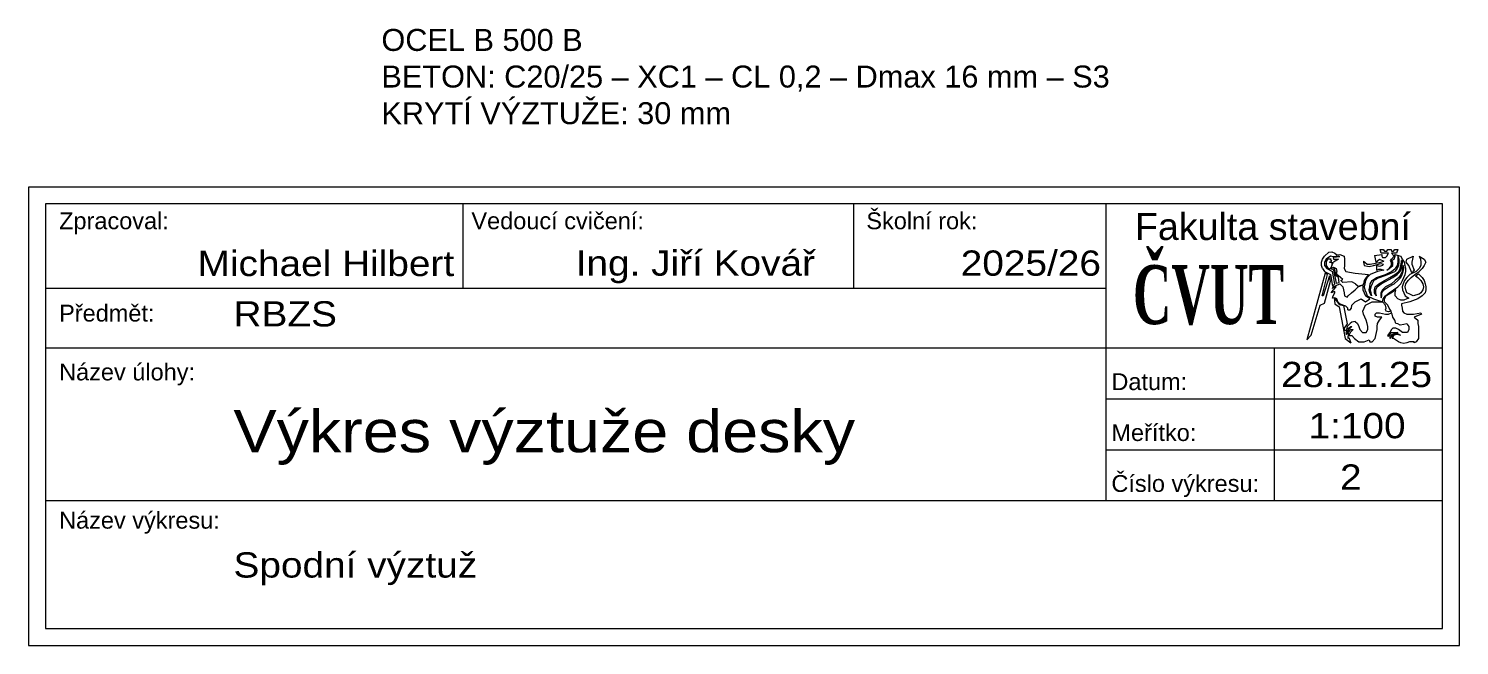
# Model space of a CAD drawing. Header units: millimetres. Extents: x -500 to 41010, y -2101 to 15429.
# Drawn here: x 19173 to 24057, y -2101 to 4 of the extents above; entities that cross this region are included whole.
import ezdxf
from ezdxf.enums import TextEntityAlignment as Align

# ---------------------------------------------------------------- set-up
doc = ezdxf.new("R2010")
doc.units = ezdxf.units.MM
doc.layers.add('tenká', color=7, linetype='Continuous', lineweight=15)
doc.layers.add('Texty', color=7, linetype='Continuous', lineweight=15)
doc.styles.add('POPIS', font='arial.ttf')
doc.styles.add('SE-STINEM', font='timesbd.ttf')
doc.styles.get("Standard").update_dxf_attribs({"font": 'arial.ttf'})

msp = doc.modelspace()

# ---------------------------------------------------------------- linework, layer by layer
at = {"layer": 'Texty'}
for p, q in [((20655.046, -594.506), (20655.046, -881.809)), ((21988.463, -594.506), (21988.463, -881.809)), ((22850.374, -594.506), (22850.374, -1607.234)), ((23590.282, -783.187), (23596.536, -772.764)), ((23596.536, -772.764), (23611.676, -758.975)), ((23617.384, -772.764), (23602.791, -783.187)), ((23611.676, -758.975), (23621.553, -758.169)), ((23625.723, -774.849), (23617.384, -772.764)), ((23621.553, -758.169), (23631.977, -762.34)), ((23644.489, -772.764), (23625.723, -774.849)), ((23648.659, -774.849), (23625.723, -776.933)), ((23625.723, -776.933), (23627.808, -783.187)), ((23631.977, -762.34), (23638.235, -768.593)), ((23638.235, -768.593), (23648.659, -766.51)), ((23648.659, -774.849), (23644.489, -772.764)), ((23648.659, -766.51), (23663.251, -772.764)), ((23663.251, -772.764), (23665.337, -783.187)), ((23767.496, -770.679), (23792.513, -766.51)), ((23767.496, -770.679), (23771.665, -793.611)), ((23790.428, -762.34), (23786.258, -749.83)), ((23786.258, -749.83), (23796.685, -749.83)), ((23815.448, -762.34), (23790.428, -762.34)), ((23792.513, -766.51), (23792.513, -772.764)), ((23792.513, -772.764), (23794.597, -776.933)), ((23794.597, -776.933), (23805.024, -776.933)), ((23796.685, -749.83), (23800.854, -756.085)), ((23800.854, -756.085), (23809.194, -756.085)), ((23805.024, -776.933), (23809.194, -772.764)), ((23809.194, -756.085), (23813.363, -749.83)), ((23809.194, -772.764), (23815.448, -762.34)), ((23813.363, -749.83), (23823.787, -749.83)), ((23823.787, -749.83), (23825.871, -756.085)), ((23825.871, -756.085), (23832.126, -756.085)), ((23842.553, -762.34), (23825.871, -762.34)), ((23834.211, -772.764), (23825.871, -762.34)), ((23825.871, -783.187), (23834.211, -772.764)), ((23832.126, -756.085), (23836.298, -749.83)), ((23834.211, -783.187), (23838.383, -772.764)), ((23836.296, -766.51), (23857.146, -772.764)), ((23838.383, -772.764), (23836.296, -766.51)), ((23836.298, -749.83), (23846.722, -749.83)), ((23846.722, -749.83), (23842.553, -762.34)), ((23846.722, -772.764), (23850.892, -783.187)), ((23846.722, -772.764), (23846.722, -783.187)), ((23863.4, -783.187), (23857.146, -772.764)), ((23877.994, -783.187), (23898.841, -772.764)), ((23898.841, -772.764), (23896.756, -783.187)), ((23919.692, -772.764), (23923.861, -783.187)), ((23919.692, -772.764), (23936.37, -783.187)), ((23586.113, -793.611), (23590.282, -783.187)), ((23586.113, -804.037), (23586.113, -793.611)), ((23590.282, -814.46), (23586.113, -804.037)), ((23590.282, -814.46), (23596.536, -824.887)), ((23602.791, -783.187), (23596.536, -793.611)), ((23596.536, -793.611), (23596.536, -804.037)), ((23596.536, -804.037), (23604.876, -814.46)), ((23596.536, -824.887), (23617.384, -835.31)), ((23606.96, -783.187), (23602.791, -793.611)), ((23602.791, -793.611), (23602.791, -804.037)), ((23602.791, -804.037), (23609.045, -814.46)), ((23604.876, -814.46), (23623.639, -824.887)), ((23619.469, -783.187), (23606.96, -783.187)), ((23623.639, -818.63), (23609.045, -814.46)), ((23613.215, -793.611), (23621.553, -789.442)), ((23613.215, -793.611), (23621.553, -793.611)), ((23621.553, -789.442), (23617.384, -783.187)), ((23621.553, -804.037), (23617.384, -814.46)), ((23617.384, -814.46), (23627.808, -810.291)), ((23618.829, -812.871), (23619.22, -812.871)), ((23619.026, -812.871), (23619.026, -812.674)), ((23619.026, -812.871), (23619.026, -813.065)), ((23621.553, -804.037), (23627.808, -793.611)), ((23621.553, -793.611), (23621.553, -804.037)), ((23631.977, -814.46), (23623.639, -818.63)), ((23631.977, -866.584), (23623.639, -824.887)), ((23644.489, -783.187), (23627.808, -793.611)), ((23627.808, -783.187), (23644.489, -783.187)), ((23627.808, -810.291), (23631.977, -814.46)), ((23631.977, -818.63), (23627.808, -820.714)), ((23627.808, -820.714), (23636.147, -864.499)), ((23627.811, -810.291), (23636.147, -814.46)), ((23636.147, -839.48), (23631.977, -818.63)), ((23636.147, -814.46), (23638.235, -824.887)), ((23638.235, -835.31), (23638.235, -824.887)), ((23665.337, -804.037), (23663.251, -814.46)), ((23663.251, -814.46), (23669.506, -824.887)), ((23665.337, -783.187), (23665.337, -793.611)), ((23665.337, -793.611), (23665.337, -804.037)), ((23669.506, -824.887), (23700.781, -831.141)), ((23729.967, -789.442), (23729.967, -793.611)), ((23729.967, -789.442), (23734.136, -793.611)), ((23729.967, -793.611), (23732.052, -804.037)), ((23732.052, -804.037), (23748.733, -808.206)), ((23734.136, -793.611), (23742.475, -799.867)), ((23742.475, -799.867), (23752.902, -799.867)), ((23748.733, -808.206), (23763.326, -804.037)), ((23752.902, -799.867), (23788.343, -793.611)), ((23777.919, -824.887), (23752.902, -835.31)), ((23763.326, -804.037), (23788.343, -797.781)), ((23771.665, -793.611), (23784.173, -783.187)), ((23784.173, -808.206), (23773.75, -804.037)), ((23773.75, -804.037), (23773.75, -820.714)), ((23773.75, -820.714), (23782.089, -816.545)), ((23798.77, -820.714), (23777.919, -824.887)), ((23782.089, -816.545), (23788.343, -816.545)), ((23784.173, -783.187), (23798.77, -789.442)), ((23794.597, -804.037), (23784.173, -808.206)), ((23788.343, -793.611), (23798.77, -789.442)), ((23788.343, -797.781), (23796.685, -799.867)), ((23788.343, -816.545), (23798.77, -820.714)), ((23796.685, -799.867), (23794.597, -804.037)), ((23805.024, -835.31), (23825.871, -824.887)), ((23809.194, -820.714), (23817.533, -814.46)), ((23813.363, -835.31), (23836.296, -824.887)), ((23817.533, -814.46), (23825.871, -804.037)), ((23817.533, -814.46), (23830.041, -804.037)), ((23821.702, -787.357), (23825.871, -783.187)), ((23825.871, -793.611), (23821.702, -787.357)), ((23825.871, -787.357), (23834.211, -783.187)), ((23830.041, -793.611), (23825.871, -787.357)), ((23825.871, -804.037), (23825.871, -793.611)), ((23825.871, -824.887), (23838.383, -814.46)), ((23830.041, -804.037), (23830.041, -793.611)), ((23844.638, -814.46), (23836.296, -824.887)), ((23836.296, -835.31), (23850.892, -824.887)), ((23844.638, -804.037), (23838.383, -814.46)), ((23846.722, -793.611), (23844.638, -804.037)), ((23848.807, -804.037), (23844.638, -814.46)), ((23844.638, -835.31), (23855.061, -824.887)), ((23846.722, -783.187), (23846.722, -793.611)), ((23850.892, -793.611), (23848.807, -804.037)), ((23850.892, -783.187), (23850.892, -793.611)), ((23850.892, -824.887), (23855.061, -814.46)), ((23855.061, -814.46), (23857.146, -804.037)), ((23855.061, -824.887), (23859.231, -814.46)), ((23857.146, -804.037), (23859.231, -793.611)), ((23861.315, -824.887), (23857.146, -835.31)), ((23861.315, -787.357), (23859.231, -787.357)), ((23859.231, -793.611), (23859.231, -787.357)), ((23859.231, -814.46), (23861.315, -804.037)), ((23863.4, -793.611), (23861.315, -787.357)), ((23861.315, -804.037), (23863.4, -793.611)), ((23863.4, -814.46), (23861.315, -824.887)), ((23861.315, -835.31), (23865.485, -824.887)), ((23869.655, -793.611), (23863.4, -783.187)), ((23866.118, -804.874), (23863.4, -814.46)), ((23865.485, -824.887), (23867.57, -814.46)), ((23867.57, -814.46), (23866.118, -804.874)), ((23871.739, -804.037), (23869.655, -793.611)), ((23873.824, -814.46), (23871.739, -804.037)), ((23871.739, -835.31), (23873.824, -824.887)), ((23873.824, -824.887), (23873.824, -814.46)), ((23875.909, -793.611), (23877.994, -783.187)), ((23884.248, -804.037), (23875.909, -793.611)), ((23894.671, -829.056), (23884.248, -804.037)), ((23909.268, -824.887), (23888.417, -835.31)), ((23896.756, -783.187), (23894.671, -793.611)), ((23894.671, -793.611), (23894.671, -799.867)), ((23894.671, -799.867), (23903.014, -820.714)), ((23903.014, -820.714), (23894.671, -829.056)), ((23905.098, -835.31), (23919.692, -824.887)), ((23919.692, -814.46), (23909.268, -824.887)), ((23925.946, -804.037), (23919.692, -814.46)), ((23930.115, -814.46), (23919.692, -824.887)), ((23923.861, -783.187), (23925.946, -793.611)), ((23925.946, -793.611), (23925.946, -804.037)), ((23936.37, -804.037), (23930.115, -814.46)), ((23936.37, -783.187), (23942.624, -793.611)), ((23942.624, -793.611), (23936.37, -804.037)), ((23598.622, -831.141), (23536.076, -1058.39)), ((23588.198, -908.28), (23606.96, -835.31)), ((23613.215, -839.48), (23592.367, -908.28)), ((23596.617, -933.548), (23617.384, -858.242)), ((23606.96, -835.31), (23598.622, -831.141)), ((23617.384, -858.242), (23613.215, -839.48)), ((23617.384, -835.31), (23623.639, -874.923)), ((23623.639, -874.923), (23631.977, -866.584)), ((23623.639, -883.262), (23625.723, -877.008)), ((23636.147, -877.008), (23623.639, -883.262)), ((23625.723, -877.008), (23648.659, -866.584)), ((23627.808, -887.431), (23636.147, -877.008)), ((23644.489, -845.734), (23636.147, -839.48)), ((23636.147, -864.499), (23646.574, -862.412)), ((23650.743, -845.734), (23638.235, -835.31)), ((23646.574, -862.412), (23644.489, -845.734)), ((23648.659, -866.584), (23659.082, -877.008)), ((23659.082, -851.988), (23650.743, -845.734)), ((23652.828, -856.158), (23659.082, -851.988)), ((23659.082, -862.412), (23652.828, -856.158)), ((23690.357, -860.327), (23659.082, -862.412)), ((23659.082, -877.008), (23661.167, -887.431)), ((23702.865, -866.584), (23690.357, -860.327)), ((23700.781, -831.141), (23746.648, -835.31)), ((23711.204, -877.008), (23700.781, -887.431)), ((23702.862, -866.584), (23711.204, -874.923)), ((23711.204, -877.008), (23727.882, -870.754)), ((23711.204, -874.923), (23727.882, -870.754)), ((23711.204, -874.923), (23711.204, -877.008)), ((23729.967, -866.584), (23727.882, -870.754)), ((23727.882, -870.754), (23727.882, -877.008)), ((23727.882, -877.008), (23727.882, -887.431)), ((23732.052, -856.158), (23729.967, -866.584)), ((23738.306, -845.734), (23732.052, -856.158)), ((23734.136, -866.584), (23732.052, -877.008)), ((23732.052, -877.008), (23734.136, -887.431)), ((23736.221, -856.158), (23734.136, -866.584)), ((23742.475, -845.734), (23736.221, -856.158)), ((23746.648, -835.31), (23738.306, -845.734)), ((23752.902, -835.31), (23742.475, -845.734)), ((23748.733, -887.431), (23750.818, -877.008)), ((23750.818, -877.008), (23752.902, -866.584)), ((23752.902, -866.584), (23759.156, -856.158)), ((23754.987, -877.008), (23752.902, -887.431)), ((23759.156, -866.584), (23754.987, -877.008)), ((23759.156, -856.158), (23773.75, -845.734)), ((23765.411, -856.158), (23759.156, -866.584)), ((23784.173, -845.734), (23765.411, -856.158)), ((23767.496, -887.431), (23769.58, -877.008)), ((23769.58, -877.008), (23782.089, -866.584)), ((23771.665, -887.431), (23775.835, -877.008)), ((23773.75, -845.734), (23805.024, -835.31)), ((23775.835, -877.008), (23790.428, -866.584)), ((23782.089, -866.584), (23800.854, -856.158)), ((23784.173, -845.734), (23813.363, -835.31)), ((23790.428, -866.584), (23830.041, -845.734)), ((23805.024, -877.008), (23794.597, -887.431)), ((23798.77, -887.431), (23815.448, -877.008)), ((23800.854, -856.158), (23819.617, -845.734)), ((23825.871, -866.584), (23805.024, -877.008)), ((23815.448, -877.008), (23834.211, -866.584)), ((23819.617, -845.734), (23836.296, -835.31)), ((23838.383, -856.158), (23825.871, -866.584)), ((23830.041, -845.734), (23844.638, -835.31)), ((23832.126, -887.431), (23846.722, -877.008)), ((23834.211, -866.584), (23846.722, -856.158)), ((23850.892, -845.734), (23838.383, -856.158)), ((23846.722, -856.158), (23857.146, -845.734)), ((23846.722, -877.008), (23857.146, -866.584)), ((23857.146, -835.31), (23850.892, -845.734)), ((23857.146, -845.734), (23861.315, -835.31)), ((23857.146, -866.584), (23863.4, -856.158)), ((23865.485, -866.584), (23861.315, -877.008)), ((23861.315, -877.008), (23863.4, -887.431)), ((23863.4, -856.158), (23867.57, -845.734)), ((23869.655, -856.158), (23865.485, -866.584)), ((23867.57, -845.734), (23871.739, -835.31)), ((23877.994, -845.734), (23869.655, -856.158)), ((23871.739, -877.008), (23873.824, -866.584)), ((23873.824, -887.431), (23871.739, -877.008)), ((23873.824, -866.584), (23882.163, -856.158)), ((23888.417, -835.31), (23877.994, -845.734)), ((23882.163, -856.158), (23892.587, -845.734)), ((23892.587, -845.734), (23905.098, -835.31)), ((23907.183, -839.48), (23917.607, -833.225)), ((23907.183, -839.48), (23915.522, -845.734)), ((23915.522, -845.734), (23925.946, -856.158)), ((23917.607, -833.225), (23930.115, -845.734)), ((23925.946, -856.158), (23932.2, -866.584)), ((23930.115, -845.734), (23936.37, -856.158)), ((23932.2, -866.584), (23934.285, -877.008)), ((23934.285, -877.008), (23932.2, -887.431)), ((23936.37, -856.158), (23940.539, -866.584)), ((23940.539, -866.584), (23942.624, -877.008)), ((23942.624, -877.008), (23942.624, -887.431)), ((19230.35, -881.809), (22850.374, -881.809)), ((23592.367, -908.28), (23588.198, -908.28)), ((23619.469, -897.856), (23627.808, -887.431)), ((23631.977, -893.688), (23619.469, -897.856)), ((23623.639, -916.619), (23625.723, -908.28)), ((23631.977, -914.535), (23623.639, -916.619)), ((23625.723, -908.28), (23631.977, -897.856)), ((23629.893, -914.535), (23646.57, -937.469)), ((23629.893, -914.535), (23631.977, -935.384)), ((23631.977, -897.856), (23631.977, -893.688)), ((23638.235, -918.704), (23631.977, -914.535)), ((23642.404, -929.128), (23638.235, -918.704)), ((23661.167, -887.431), (23663.251, -897.856)), ((23663.251, -897.856), (23665.337, -908.28)), ((23665.337, -908.28), (23673.676, -912.45)), ((23673.676, -912.45), (23677.845, -908.28)), ((23677.845, -908.28), (23688.268, -897.856)), ((23688.268, -897.856), (23700.781, -887.431)), ((23700.781, -929.128), (23721.628, -918.704)), ((23721.628, -918.704), (23736.221, -929.128)), ((23727.882, -887.431), (23732.052, -897.856)), ((23732.052, -897.856), (23736.221, -908.28)), ((23734.136, -887.429), (23738.306, -897.856)), ((23750.818, -918.704), (23736.221, -908.28)), ((23736.221, -929.128), (23750.818, -918.704)), ((23738.306, -897.856), (23742.475, -908.28)), ((23742.475, -908.28), (23763.326, -918.704)), ((23750.818, -897.856), (23748.733, -887.431)), ((23757.072, -908.28), (23750.818, -897.856)), ((23752.902, -887.431), (23754.987, -897.856)), ((23754.987, -897.856), (23757.072, -908.28)), ((23763.326, -918.704), (23794.597, -929.128)), ((23767.496, -897.856), (23767.496, -887.431)), ((23773.75, -908.28), (23767.496, -897.856)), ((23771.665, -897.856), (23771.665, -887.431)), ((23773.75, -908.28), (23771.665, -897.856)), ((23794.597, -887.431), (23788.343, -897.856)), ((23788.343, -897.856), (23788.343, -908.28)), ((23788.343, -908.28), (23790.428, -914.535)), ((23790.428, -914.535), (23792.513, -908.28)), ((23792.513, -897.856), (23798.77, -887.431)), ((23792.513, -908.28), (23792.513, -897.856)), ((23794.6, -929.128), (23796.685, -918.704)), ((23796.685, -918.704), (23805.024, -908.28)), ((23800.854, -918.704), (23807.109, -908.28)), ((23800.854, -929.129), (23800.854, -918.704)), ((23805.024, -908.28), (23817.533, -897.856)), ((23825.871, -897.856), (23807.109, -908.28)), ((23817.533, -897.856), (23832.126, -887.431)), ((23840.468, -887.431), (23825.871, -897.856)), ((23838.383, -897.856), (23840.468, -887.431)), ((23838.383, -908.28), (23838.383, -897.856)), ((23846.722, -918.704), (23838.383, -908.28)), ((23857.146, -922.873), (23846.722, -918.704)), ((23867.57, -922.873), (23857.146, -922.873)), ((23863.4, -887.431), (23867.57, -897.856)), ((23867.57, -897.856), (23871.739, -908.28)), ((23877.994, -918.704), (23867.57, -922.873)), ((23871.739, -908.28), (23884.248, -916.619)), ((23877.994, -897.856), (23873.824, -887.431)), ((23888.417, -902.026), (23877.994, -897.856)), ((23884.248, -916.619), (23877.994, -918.704)), ((23898.841, -908.28), (23888.417, -902.026)), ((23915.522, -918.704), (23888.417, -929.128)), ((23919.692, -902.026), (23898.841, -908.28)), ((23930.115, -908.28), (23915.522, -918.704)), ((23925.946, -897.856), (23919.692, -902.026)), ((23932.2, -887.431), (23925.946, -897.856)), ((23940.539, -897.856), (23930.115, -908.28)), ((23942.624, -887.431), (23940.539, -897.856)), ((23550.753, -1041.961), (23582.025, -939.802)), ((23582.025, -939.802), (23596.617, -933.548)), ((23631.977, -935.384), (23646.57, -945.807)), ((23648.659, -935.382), (23642.404, -929.128)), ((23646.57, -937.469), (23661.167, -941.638)), ((23646.57, -945.807), (23667.421, -1054.221)), ((23659.082, -939.553), (23648.659, -935.382)), ((23669.506, -943.723), (23659.082, -939.553)), ((23661.167, -941.638), (23673.676, -1004.185)), ((23675.76, -949.977), (23669.506, -943.723)), ((23675.76, -956.231), (23675.76, -949.977)), ((23675.76, -956.231), (23684.099, -956.231)), ((23684.099, -956.231), (23688.268, -949.977)), ((23688.268, -949.977), (23690.357, -939.553)), ((23690.357, -939.553), (23700.781, -929.128)), ((23727.882, -960.403), (23732.052, -949.977)), ((23729.967, -970.827), (23727.882, -960.403)), ((23734.136, -981.251), (23729.967, -970.827)), ((23732.052, -949.977), (23736.221, -939.553)), ((23736.221, -939.552), (23759.156, -929.128)), ((23759.156, -929.128), (23794.597, -929.128)), ((23769.58, -970.827), (23773.75, -966.657)), ((23769.58, -977.081), (23769.58, -970.827)), ((23773.75, -966.657), (23784.173, -966.657)), ((23784.173, -966.657), (23805.024, -970.827)), ((23805.024, -939.553), (23794.597, -929.128)), ((23813.363, -939.553), (23800.854, -929.128)), ((23807.109, -949.977), (23805.024, -939.553)), ((23805.024, -956.231), (23807.109, -949.977)), ((23807.109, -960.403), (23805.024, -956.231)), ((23805.024, -970.827), (23815.448, -970.827)), ((23815.448, -962.488), (23807.109, -960.403)), ((23817.533, -949.977), (23813.363, -939.553)), ((23823.787, -960.403), (23815.448, -962.488)), ((23815.448, -970.827), (23825.871, -966.657)), ((23823.787, -960.403), (23817.533, -949.977)), ((23825.871, -966.657), (23823.787, -960.403)), ((23827.956, -970.827), (23825.871, -966.657)), ((23830.041, -981.251), (23827.956, -970.827)), ((23888.417, -929.128), (23859.231, -935.382)), ((23859.231, -935.382), (23859.231, -939.553)), ((23859.231, -939.553), (23861.315, -949.977)), ((23861.315, -949.977), (23863.4, -960.403)), ((23863.4, -960.403), (23867.57, -966.657)), ((23867.57, -966.657), (23877.994, -970.827)), ((23877.994, -970.827), (23900.926, -970.827)), ((23900.926, -970.827), (23925.946, -966.657)), ((23928.03, -970.827), (23903.014, -981.251)), ((23925.946, -966.657), (23928.03, -970.827)), ((23673.676, -1004.185), (23663.251, -1018.778)), ((23663.251, -1018.778), (23663.251, -1025.034)), ((23663.251, -1025.034), (23673.676, -1025.034)), ((23673.676, -1025.034), (23669.506, -1033.374)), ((23671.591, -1022.948), (23686.184, -1012.524)), ((23673.676, -1012.524), (23671.591, -1022.948)), ((23684.099, -1002.101), (23673.676, -1012.524)), ((23679.93, -1022.948), (23673.676, -1033.372)), ((23677.845, -1033.372), (23686.184, -1022.948)), ((23690.357, -1012.524), (23679.93, -1022.948)), ((23690.357, -997.931), (23684.099, -1002.101)), ((23694.526, -1022.948), (23684.099, -1033.372)), ((23686.184, -1012.524), (23690.357, -1012.524)), ((23686.184, -1022.948), (23694.526, -1022.948)), ((23700.781, -995.844), (23690.357, -997.931)), ((23700.781, -995.844), (23709.119, -1002.101)), ((23709.119, -1002.101), (23713.289, -1012.524)), ((23713.289, -1012.524), (23717.458, -1022.948)), ((23717.458, -1022.948), (23725.798, -1033.372)), ((23738.306, -991.674), (23734.136, -981.251)), ((23742.475, -1002.101), (23738.306, -991.674)), ((23738.306, -1033.372), (23744.563, -1022.948)), ((23744.563, -1012.524), (23742.475, -1002.101)), ((23744.563, -1022.948), (23744.563, -1012.524)), ((23777.919, -981.251), (23769.58, -977.081)), ((23773.75, -1033.372), (23775.835, -1022.948)), ((23775.835, -1012.524), (23777.919, -1002.101)), ((23775.835, -1022.948), (23775.835, -1012.524)), ((23792.513, -981.251), (23777.919, -981.251)), ((23777.919, -1002.101), (23784.173, -991.674)), ((23784.173, -991.674), (23792.513, -981.251)), ((23825.871, -1022.948), (23819.617, -1033.372)), ((23830.041, -1018.778), (23825.871, -1022.948)), ((23836.296, -991.674), (23830.041, -981.251)), ((23836.296, -1018.778), (23830.041, -1018.778)), ((23840.468, -1002.101), (23836.296, -991.674)), ((23840.468, -1018.778), (23836.296, -1018.778)), ((23846.722, -1004.185), (23840.468, -1002.101)), ((23848.807, -1022.948), (23840.468, -1018.778)), ((23855.061, -1008.355), (23846.722, -1004.185)), ((23863.4, -1033.372), (23848.807, -1022.948)), ((23867.57, -1006.27), (23855.061, -1008.355)), ((23877.994, -1004.185), (23867.57, -1006.27)), ((23877.994, -1004.185), (23884.248, -1012.524)), ((23884.248, -1022.948), (23880.078, -1033.372)), ((23884.248, -1012.524), (23884.248, -1022.948)), ((23903.014, -981.251), (23915.522, -991.674)), ((23915.522, -991.674), (23915.522, -1002.101)), ((23915.522, -1002.101), (23917.607, -1012.524)), ((23917.607, -1012.524), (23917.607, -1022.948)), ((23917.607, -1022.948), (23917.607, -1033.372)), ((23536.076, -1058.39), (23550.753, -1041.961)), ((23667.421, -1054.221), (23686.184, -1068.816)), ((23669.506, -1033.374), (23671.591, -1039.628)), ((23671.591, -1039.628), (23675.76, -1033.374)), ((23673.676, -1033.372), (23677.845, -1033.372)), ((23675.76, -1033.374), (23677.845, -1035.458)), ((23677.845, -1035.458), (23675.76, -1054.221)), ((23675.76, -1054.221), (23679.93, -1050.051)), ((23684.099, -1033.372), (23679.93, -1043.797)), ((23679.93, -1043.797), (23690.357, -1043.797)), ((23679.93, -1050.051), (23686.184, -1068.816)), ((23690.357, -1043.797), (23698.695, -1054.221)), ((23698.695, -1054.221), (23713.289, -1064.646)), ((23713.289, -1064.646), (23732.052, -1064.646)), ((23725.798, -1033.372), (23738.306, -1033.372)), ((23732.052, -1064.646), (23748.733, -1058.39)), ((23748.733, -1058.39), (23750.818, -1064.646)), ((23750.818, -1064.646), (23754.987, -1064.646)), ((23754.987, -1064.646), (23759.156, -1064.646)), ((23759.156, -1064.646), (23769.58, -1054.221)), ((23769.58, -1054.221), (23771.665, -1043.797)), ((23771.665, -1043.797), (23773.75, -1033.372)), ((23819.617, -1033.372), (23811.279, -1043.797)), ((23811.279, -1043.797), (23815.448, -1045.882)), ((23815.448, -1045.882), (23823.787, -1033.372)), ((23846.722, -1033.372), (23819.617, -1043.797)), ((23819.617, -1043.797), (23819.617, -1054.221)), ((23827.956, -1043.797), (23819.617, -1054.221)), ((23823.787, -1033.372), (23827.956, -1033.372)), ((23827.956, -1033.372), (23846.722, -1033.372)), ((23840.468, -1037.543), (23827.956, -1043.797)), ((23832.126, -1043.797), (23827.956, -1054.221)), ((23832.126, -1054.221), (23827.956, -1054.221)), ((23840.468, -1039.628), (23832.126, -1043.797)), ((23842.553, -1060.475), (23832.126, -1054.221)), ((23846.722, -1037.543), (23840.468, -1037.543)), ((23846.722, -1039.628), (23840.468, -1039.628)), ((23848.807, -1064.646), (23842.553, -1060.475)), ((23857.146, -1043.797), (23846.722, -1037.543)), ((23857.146, -1043.797), (23846.722, -1039.628)), ((23857.146, -1068.816), (23848.807, -1064.646)), ((23867.57, -1070.9), (23857.146, -1068.816)), ((23880.078, -1033.372), (23863.4, -1033.372)), ((23877.994, -1068.816), (23867.57, -1070.9)), ((23886.332, -1064.646), (23877.994, -1068.816)), ((23903.014, -1064.646), (23886.332, -1064.646)), ((23903.014, -1068.816), (23903.014, -1064.646)), ((23909.268, -1064.646), (23903.014, -1068.816)), ((23917.607, -1054.221), (23909.268, -1064.646)), ((23917.607, -1033.372), (23917.607, -1043.797)), ((23917.607, -1043.797), (23917.607, -1054.221)), ((19230.35, -1085.831), (23999.588, -1085.831)), ((23424.981, -1085.831), (23424.981, -1607.234)), ((22850.374, -1259.632), (23999.588, -1259.632)), ((22850.374, -1433.433), (23999.588, -1433.433)), ((19230.35, -1607.234), (23999.588, -1607.234))]:
    msp.add_line(p, q, dxfattribs=at)
for points in [[(19172.89, -2101.293), (24057.048, -2101.293), (24057.048, -537.045), (19172.89, -537.045)], [(19230.35, -2043.832), (23999.588, -2043.832), (23999.588, -594.506), (19230.35, -594.506)]]:
    msp.add_lwpolyline(points, close=True, dxfattribs=at)

# ---------------------------------------------------------------- texts
at = {"layer": 'tenká', "ltscale": 25, "insert": (20377.209, 2.93), "char_height": 75, "attachment_point": 1}
msp.add_mtext_dynamic_manual_height_columns('\\A1;OCEL B 500 B\\PBETON: C20/25 – XC1 – CL 0,2 – Dmax 16 mm – S3\\PKRYTÍ VÝZTUŽE: 30 mm', width=3590.66075, gutter_width=2300, heights=[0], dxfattribs=at)
at = {"layer": 'Texty', "style": 'POPIS'}
for s, height, p in [('Zpracoval:', 57.4607, (19276.968, -680.697)), ('Vedoucí cvičení:', 57.46069, (20684.456, -680.697)), ('Školní rok:', 57.46069, (22032.59, -680.697)), ('Předmět:', 57.4607, (19276.968, -995.849)), ('Název úlohy:', 57.46069, (19276.968, -1196.721)), ('Datum:', 57.4607, (22869.15, -1229.828)), ('Meřítko:', 57.4607, (22869.15, -1403.629)), ('Číslo výkresu:', 57.46069, (22869.15, -1577.43)), ('Název výkresu:', 57.46069, (19276.968, -1702.829))]:
    msp.add_text(s, height=height, dxfattribs=at).set_placement(p)
msp.add_text('Fakulta stavební', height=91.93711, dxfattribs=at).set_placement((23420.561, -717.542), align=Align.CENTER)
at = {"layer": 'Texty', "style": 'POPIS', "width": 1.1}
for s, height, p in [('Michael Hilbert', 86.19104, (19749.741, -840.667)), ('Ing. Jiří Kovář', 86.19104, (21040.362, -839.467)), ('2025/26', 86.191, (22354.772, -839.467)), ('RBZS', 86.191, (19872.244, -1012.667)), ('28.11.25', 86.191, (23448.104, -1219.584)), ('Výkres výztuže desky', 143.65173, (19872.244, -1441.94)), ('1:100', 86.191, (23542.005, -1394.312)), ('2', 86.191, (23649.508, -1569.752)), ('Spodní výztuž', 86.19104, (19872.244, -1869.793))]:
    msp.add_text(s, height=height, dxfattribs=at).set_placement(p)
at = {"layer": 'Texty', "style": 'SE-STINEM', "width": 0.6}
msp.add_text('ČVUT', height=201.1124, dxfattribs=at).set_placement((23200.633, -1004.399), align=Align.CENTER)

doc.saveas('drawing.dxf')
